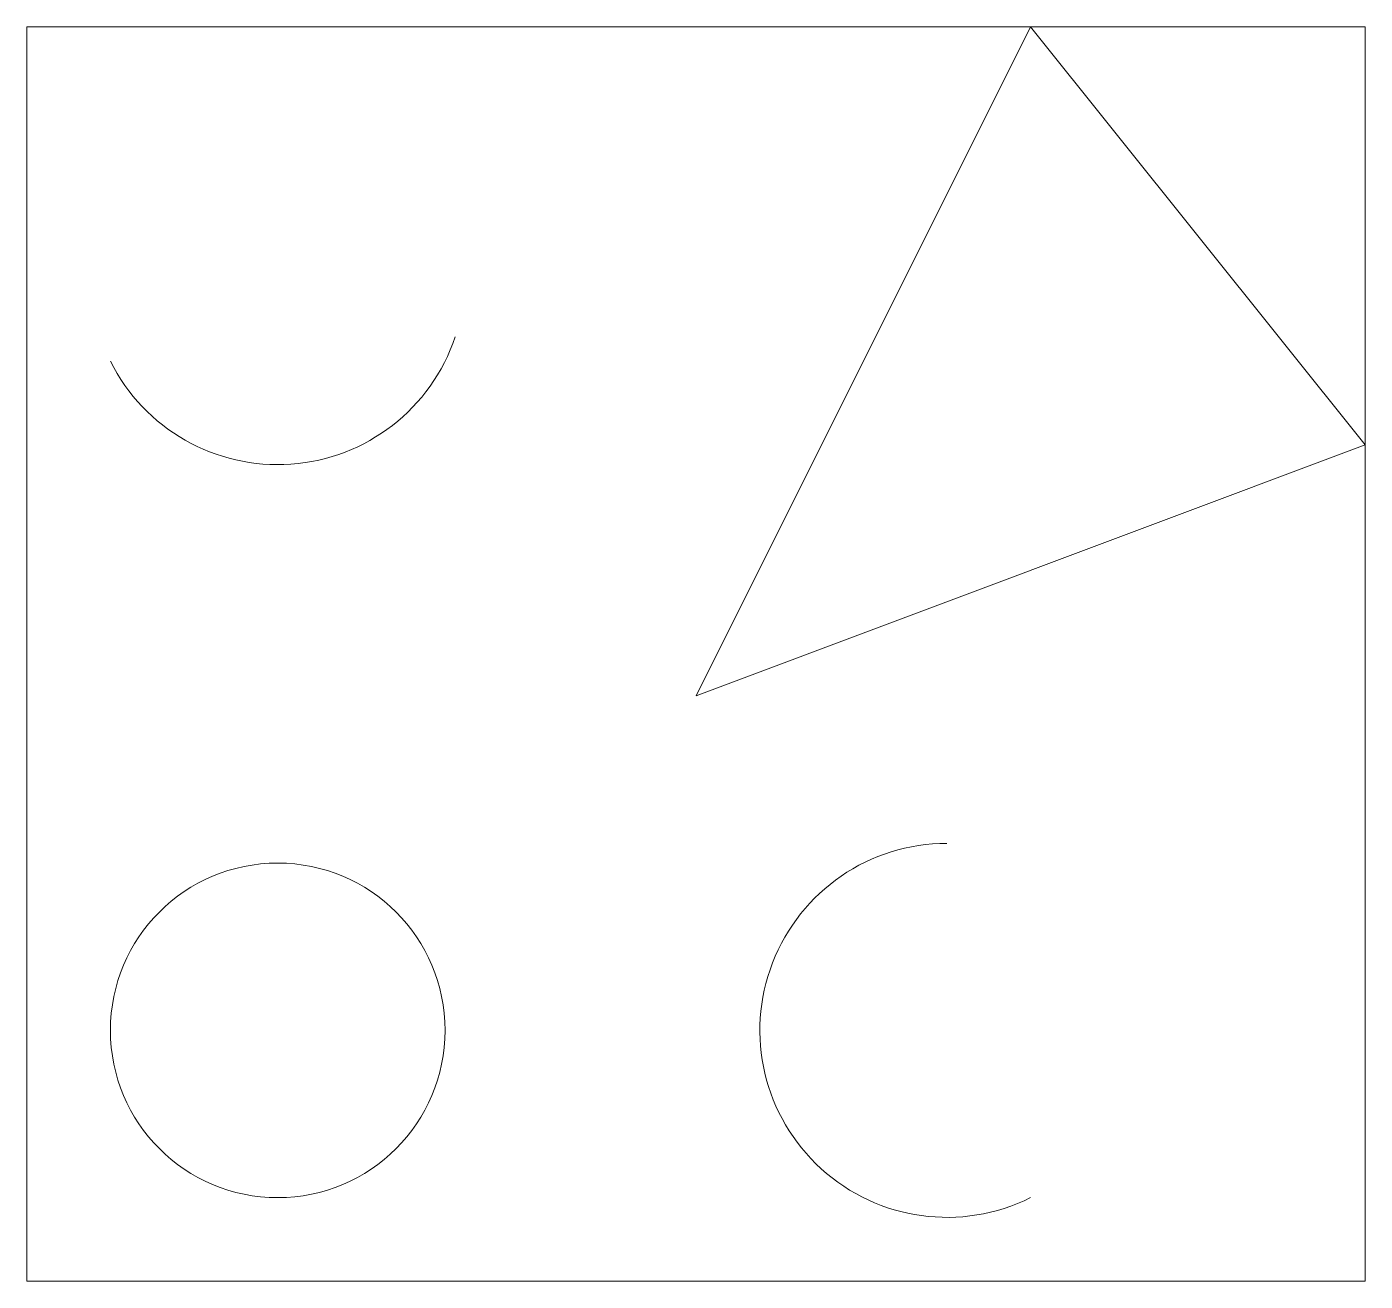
# Model space of a CAD drawing. Header units: millimetres. Extents: x 0 to 160, y 0 to 150.
import ezdxf

# ---------------------------------------------------------------- set-up
doc = ezdxf.new("R2010")
doc.units = ezdxf.units.MM
doc.layers.get('0').update_dxf_attribs({"linetype": 'CONTINUOUS', "lineweight": 0})

msp = doc.modelspace()

# ---------------------------------------------------------------- linework, layer by layer
for p, q in [((160, 150), (0, 150)), ((0, 150), (0, 0)), ((80, 70), (120, 150)), ((120, 150), (160, 100)), ((160, 0), (160, 150)), ((160, 100), (80, 70)), ((0, 0), (160, 0))]:
    msp.add_line(p, q)
msp.add_circle((30, 30), 20)
for centre, start, end in [((30, 120), 206.5651, 341.5651), ((110, 30), 90, 296.5651)]:
    msp.add_arc(centre, 22.36, start, end)

doc.saveas('drawing.dxf')
